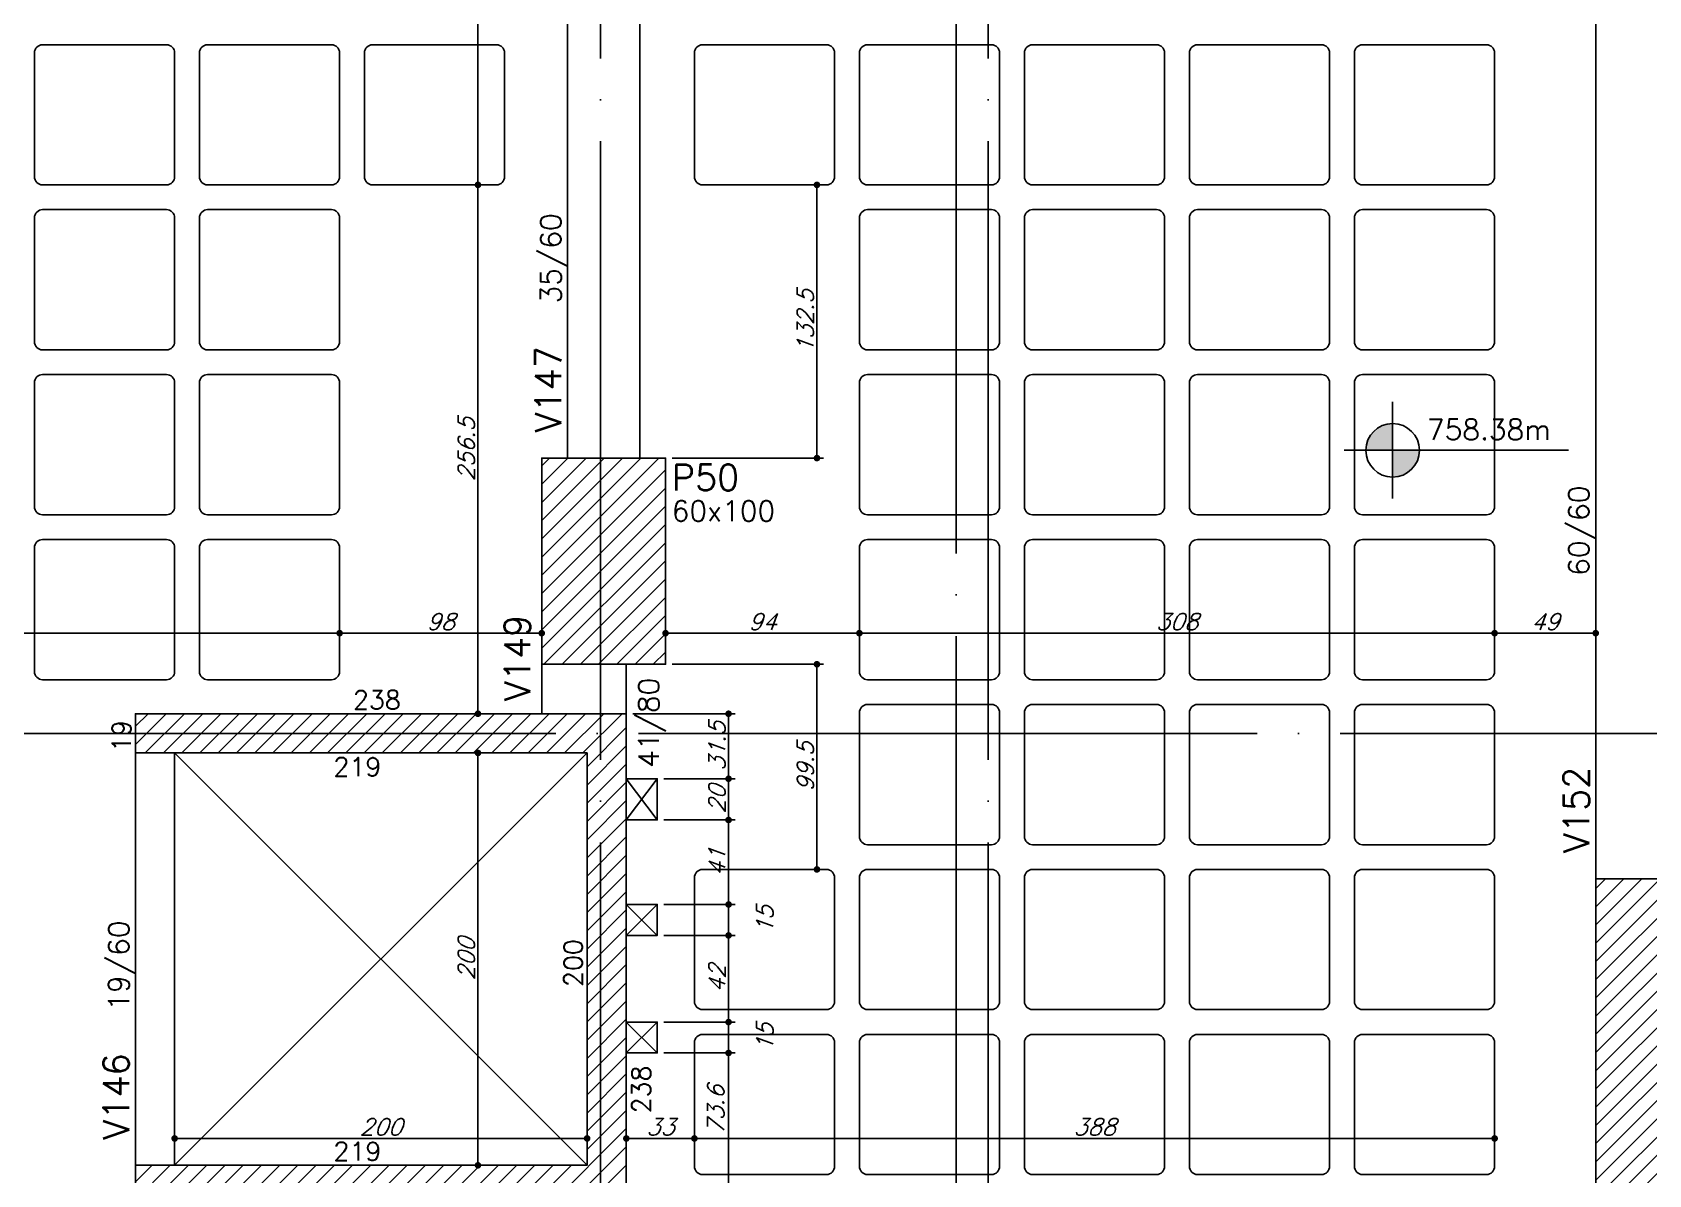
# Model space of a CAD drawing. Extents: x -4172 to 5482, y -2094 to 2406.
# Drawn here: x 1782 to 2566, y 660 to 1214 of the extents above; entities that cross this region are included whole.
import ezdxf
from ezdxf.enums import TextEntityAlignment as Align

# ---------------------------------------------------------------- set-up
doc = ezdxf.new("R2010")
doc.units = 0
doc.header["$LTSCALE"] = 50
doc.header["$MEASUREMENT"] = 0
doc.linetypes.add('EIXO', pattern=[6.8, 6, -0.4, 0, -0.4])
doc.layers.get('0').update_dxf_attribs({"linetype": 'CONTINUOUS'})
doc.layers.get('DEFPOINTS').update_dxf_attribs({"linetype": 'CONTINUOUS'})
for name, color, linetype in [('251', 5, 'CONTINUOUS'), ('F-COTAS', 106, 'CONTINUOUS'), ('F-COTAS-FUROS', 50, 'CONTINUOUS'), ('F-CUBETA', 1, 'CONTINUOUS'), ('F-EIXO', 12, 'EIXO'), ('F-NÍVEL-PLANTA', 2, 'CONTINUOUS'), ('F-PILARES-DIM', 172, 'CONTINUOUS'), ('F-PILARES-HACH', 174, 'CONTINUOUS'), ('F-PILARES-NOME', 170, 'CONTINUOUS'), ('F-PILARES-S', 170, 'CONTINUOUS'), ('F-TEXTO', 6, 'CONTINUOUS'), ('F-VIGAS', 3, 'CONTINUOUS'), ('F-VIGAS-DIM', 2, 'CONTINUOUS'), ('F-VIGAS-NOME', 4, 'CONTINUOUS'), ('F-VÃO', 1, 'CONTINUOUS')]:
    doc.layers.add(name, color=color, linetype=linetype)
doc.styles.add('CP-TEXT-INCL', font='romans.shx', dxfattribs={"oblique": 20})
doc.styles.add('MCP', font='romans.shx')
doc.styles.add('ROMANS', font='romans.shx')
doc.dimstyles.new('CP-COTAS-50', dxfattribs={"dimscale": 0.64, "dimtxt": 12.5, "dimasz": 5, "dimexe": 5, "dimexo": 5, "dimgap": 2.5, "dimtad": 1, "dimdec": 1, "dimdsep": 46, "dimtxsty": 'CP-TEXT-INCL', "dimblk1": 'DOT', "dimblk2": 'DOT', "dimsah": 1, "dimcen": 9, "dimclrd": 256, "dimclre": 256, "dimclrt": 256, "dimadec": 0, "dimazin": 0, "dimtfac": 1, "dimtdec": 1, "dimtmove": 2, "dimatfit": 3, "dimldrblk": 'DOT', "dimfxl": 0, "dimtolj": 1, "dimarcsym": 0})

# ---------------------------------------------------------------- blocks, each defined once
blk = doc.blocks.new('_VAONER063650636500869008690')
at = {"layer": '251', "color": 1}
for p, q in [((30, 34), (-30, 34)), ((-34, 30), (-34, -30)), ((34, -30), (34, 30)), ((-30, -34), (30, -34))]:
    blk.add_line(p, q, dxfattribs=at)
for centre, start, end in [((-30, 30), 90, 180), ((30, 30), 0, 90), ((-30, -30), 180, 270), ((30, -30), 270, 0)]:
    blk.add_arc(centre, 4, start, end, dxfattribs=at)
blk = doc.blocks.new('*U4')
at = {"layer": 'F-EIXO'}
blk.add_line((0, 0), (7197, 0), dxfattribs=at)
at = {"layer": 'F-TEXTO', "style": 'ROMANS'}
blk.add_attdef('EIXO', text='', height=17.5, dxfattribs=at).set_placement((-28.2072, 0), align=Align.MIDDLE_CENTER)
blk = doc.blocks.new('*U42')
at = {"layer": 'F-EIXO'}
blk.add_line((0, 0), (0, -3027.88), dxfattribs=at)
at = {"layer": 'F-TEXTO', "style": 'ROMANS'}
blk.add_attdef('EIXO', text='', height=17.5, rotation=360, dxfattribs=at).set_placement((0, 28.21), align=Align.MIDDLE_CENTER)
blk = doc.blocks.new('*U43')
at = {"layer": 'F-EIXO'}
blk.add_line((0, 0), (0, -3127.88), dxfattribs=at)
at = {"layer": 'F-TEXTO', "style": 'ROMANS'}
blk.add_attdef('EIXO', text='', height=17.5, rotation=360, dxfattribs=at).set_placement((0, 28.21), align=Align.MIDDLE_CENTER)
blk = doc.blocks.new('Nível - Planta')
at = {"layer": 'F-NÍVEL-PLANTA'}
h = blk.add_hatch(color=71, dxfattribs=at)
h.paths.add_polyline_path([(0, 0), (0, 0.26, 0.414214), (-0.26, 0)])
h.paths.add_polyline_path([(0.26, 0), (0, 0), (0, -0.26, 0.414214)])
for p, q in [((0, -0.469), (0, 0.469)), ((-0.469, 0), (1.704, 0))]:
    blk.add_line(p, q, dxfattribs=at)
blk.add_circle((0, 0), 0.26, dxfattribs=at)
at = {"layer": 'F-TEXTO', "color": 3, "style": 'MCP'}
blk.add_attdef('NÍVEL', (0.333, 0.102), '', height=0.2, dxfattribs=at)
blk = doc.blocks.new('*U179')
at = {"layer": 'F-VÃO'}
for p, q in [((0, 0), (15, 15)), ((0, 15), (15, 0))]:
    blk.add_line(p, q, dxfattribs=at)
at = {"layer": 'F-VÃO', "color": 3}
blk.add_lwpolyline([(0, 0), (15, 0), (15, 15), (0, 15)], close=True, dxfattribs=at)
blk = doc.blocks.new('*U171')
at = {"layer": 'F-VÃO'}
for p, q in [((0, 0), (15, 15)), ((0, 15), (15, 0))]:
    blk.add_line(p, q, dxfattribs=at)
at = {"layer": 'F-VÃO', "color": 3}
blk.add_lwpolyline([(0, 0), (15, 0), (15, 15), (0, 15)], close=True, dxfattribs=at)
blk = doc.blocks.new('*U139')
at = {"layer": 'F-VÃO'}
for p, q in [((0, 0), (15, 20)), ((0, 20), (15, 0))]:
    blk.add_line(p, q, dxfattribs=at)
at = {"layer": 'F-VÃO', "color": 3}
blk.add_lwpolyline([(0, 0), (15, 0), (15, 20), (0, 20)], close=True, dxfattribs=at)
blk = doc.blocks.new('_DOT')
at = {"color": 0, "linetype": 'ByBlock'}
blk.add_line((-0.5, 0), (-1, 0), dxfattribs=at)
at = {"color": 0, "linetype": 'ByBlock', "const_width": 0.5}
blk.add_lwpolyline([(-0.25, 0, 1), (0.25, 0, 1)], format="xyb", close=True, dxfattribs=at)
blk = doc.blocks.new('*D182')
at = {"layer": 'DEFPOINTS', "color": 0, "linetype": 'Continuous', "transparency": 16777216}
for p in [(2070, 883.5), (2085, 851.97), (2119.57, 851.97)]:
    blk.add_point(p, dxfattribs=at)
at = {"layer": 'F-COTAS-FUROS', "linetype": 'Continuous', "lineweight": -2, "transparency": 16777216}
for p, q in [((2073.2, 883.5), (2122.77, 883.5)), ((2119.57, 880.3), (2119.57, 855.17)), ((2088.2, 851.97), (2122.77, 851.97))]:
    blk.add_line(p, q, dxfattribs=at)
at = {"layer": 'F-COTAS-FUROS', "linetype": 'Continuous', "lineweight": -2, "transparency": 16777216, "xscale": 3.2, "yscale": 3.2, "zscale": 3.2}
for p, rotation in [((2119.57, 883.5), 90), ((2119.57, 851.97), 270)]:
    blk.add_blockref('_DOT', p, dxfattribs=dict(at, rotation=rotation))
at = {"layer": 'F-COTAS-FUROS', "linetype": 'Continuous', "transparency": 16777216, "insert": (2113.97, 867.74), "char_height": 8, "attachment_point": 5, "rotation": 90, "style": 'CP-TEXT-INCL'}
blk.add_mtext('\\A1;31.5', dxfattribs=at)
blk = doc.blocks.new('*D183')
at = {"layer": 'DEFPOINTS', "color": 0, "linetype": 'Continuous', "transparency": 16777216}
for p in [(2085, 851.97), (2085, 831.97), (2119.57, 831.97)]:
    blk.add_point(p, dxfattribs=at)
at = {"layer": 'F-COTAS-FUROS', "linetype": 'Continuous', "lineweight": -2, "transparency": 16777216}
for p, q in [((2088.2, 851.97), (2122.77, 851.97)), ((2119.57, 848.77), (2119.57, 835.17)), ((2088.2, 831.97), (2122.77, 831.97))]:
    blk.add_line(p, q, dxfattribs=at)
at = {"layer": 'F-COTAS-FUROS', "linetype": 'Continuous', "lineweight": -2, "transparency": 16777216, "xscale": 3.2, "yscale": 3.2, "zscale": 3.2}
for p, rotation in [((2119.57, 851.97), 90), ((2119.57, 831.97), 270)]:
    blk.add_blockref('_DOT', p, dxfattribs=dict(at, rotation=rotation))
at = {"layer": 'F-COTAS-FUROS', "linetype": 'Continuous', "transparency": 16777216, "insert": (2113.97, 841.97), "char_height": 8, "attachment_point": 5, "rotation": 90, "style": 'CP-TEXT-INCL'}
blk.add_mtext('\\A1;20', dxfattribs=at)
blk = doc.blocks.new('*D184')
at = {"layer": 'DEFPOINTS', "color": 0, "linetype": 'Continuous', "transparency": 16777216}
for p in [(2085, 831.97), (2085, 790.99), (2119.57, 790.99)]:
    blk.add_point(p, dxfattribs=at)
at = {"layer": 'F-COTAS-FUROS', "linetype": 'Continuous', "lineweight": -2, "transparency": 16777216}
for p, q in [((2088.2, 831.97), (2122.77, 831.97)), ((2119.57, 828.77), (2119.57, 794.19)), ((2088.2, 790.99), (2122.77, 790.99))]:
    blk.add_line(p, q, dxfattribs=at)
at = {"layer": 'F-COTAS-FUROS', "linetype": 'Continuous', "lineweight": -2, "transparency": 16777216, "xscale": 3.2, "yscale": 3.2, "zscale": 3.2}
for p, rotation in [((2119.57, 831.97), 90), ((2119.57, 790.99), 270)]:
    blk.add_blockref('_DOT', p, dxfattribs=dict(at, rotation=rotation))
at = {"layer": 'F-COTAS-FUROS', "linetype": 'Continuous', "transparency": 16777216, "insert": (2113.97, 811.48), "char_height": 8, "attachment_point": 5, "rotation": 90, "style": 'CP-TEXT-INCL'}
blk.add_mtext('\\A1;41', dxfattribs=at)
blk = doc.blocks.new('*D185')
at = {"layer": 'DEFPOINTS', "color": 0, "linetype": 'Continuous', "transparency": 16777216}
for p in [(2085, 790.99), (2085, 775.99), (2119.57, 775.99)]:
    blk.add_point(p, dxfattribs=at)
at = {"layer": 'F-COTAS-FUROS', "linetype": 'Continuous', "lineweight": -2, "transparency": 16777216}
for p, q in [((2088.2, 790.99), (2122.77, 790.99)), ((2119.57, 787.79), (2119.57, 779.19)), ((2088.2, 775.99), (2122.77, 775.99))]:
    blk.add_line(p, q, dxfattribs=at)
at = {"layer": 'F-COTAS-FUROS', "linetype": 'Continuous', "lineweight": -2, "transparency": 16777216, "xscale": 3.2, "yscale": 3.2, "zscale": 3.2}
for p, rotation in [((2119.57, 790.99), 90), ((2119.57, 775.99), 270)]:
    blk.add_blockref('_DOT', p, dxfattribs=dict(at, rotation=rotation))
at = {"layer": 'F-COTAS-FUROS', "linetype": 'Continuous', "transparency": 16777216, "insert": (2137.17, 783.49), "char_height": 8, "attachment_point": 5, "rotation": 90, "style": 'CP-TEXT-INCL'}
blk.add_mtext('\\A1;15', dxfattribs=at)
blk = doc.blocks.new('*D186')
at = {"layer": 'DEFPOINTS', "color": 0, "linetype": 'Continuous', "transparency": 16777216}
for p in [(2085, 775.99), (2084.97, 733.96), (2119.57, 733.96)]:
    blk.add_point(p, dxfattribs=at)
at = {"layer": 'F-COTAS-FUROS', "linetype": 'Continuous', "lineweight": -2, "transparency": 16777216}
for p, q in [((2088.2, 775.99), (2122.77, 775.99)), ((2119.57, 772.79), (2119.57, 737.16)), ((2088.17, 733.96), (2122.77, 733.96))]:
    blk.add_line(p, q, dxfattribs=at)
at = {"layer": 'F-COTAS-FUROS', "linetype": 'Continuous', "lineweight": -2, "transparency": 16777216, "xscale": 3.2, "yscale": 3.2, "zscale": 3.2}
for p, rotation in [((2119.57, 775.99), 90), ((2119.57, 733.96), 270)]:
    blk.add_blockref('_DOT', p, dxfattribs=dict(at, rotation=rotation))
at = {"layer": 'F-COTAS-FUROS', "linetype": 'Continuous', "transparency": 16777216, "insert": (2113.97, 754.98), "char_height": 8, "attachment_point": 5, "rotation": 90, "style": 'CP-TEXT-INCL'}
blk.add_mtext('\\A1;42', dxfattribs=at)
blk = doc.blocks.new('*D187')
at = {"layer": 'DEFPOINTS', "color": 0, "linetype": 'Continuous', "transparency": 16777216}
for p in [(2084.97, 733.96), (2085, 718.97), (2119.57, 718.97)]:
    blk.add_point(p, dxfattribs=at)
at = {"layer": 'F-COTAS-FUROS', "linetype": 'Continuous', "lineweight": -2, "transparency": 16777216}
for p, q in [((2088.17, 733.96), (2122.77, 733.96)), ((2119.57, 730.76), (2119.57, 722.17)), ((2088.2, 718.97), (2122.77, 718.97))]:
    blk.add_line(p, q, dxfattribs=at)
at = {"layer": 'F-COTAS-FUROS', "linetype": 'Continuous', "lineweight": -2, "transparency": 16777216, "xscale": 3.2, "yscale": 3.2, "zscale": 3.2}
for p, rotation in [((2119.57, 733.96), 90), ((2119.57, 718.97), 270)]:
    blk.add_blockref('_DOT', p, dxfattribs=dict(at, rotation=rotation))
at = {"layer": 'F-COTAS-FUROS', "linetype": 'Continuous', "transparency": 16777216, "insert": (2137.17, 726.46), "char_height": 8, "attachment_point": 5, "rotation": 90, "style": 'CP-TEXT-INCL'}
blk.add_mtext('\\A1;15', dxfattribs=at)
blk = doc.blocks.new('*D188')
at = {"layer": 'DEFPOINTS', "color": 0, "linetype": 'Continuous', "transparency": 16777216}
for p in [(2085, 718.97), (2070, 645.4), (2119.57, 645.4)]:
    blk.add_point(p, dxfattribs=at)
at = {"layer": 'F-COTAS-FUROS', "linetype": 'Continuous', "lineweight": -2, "transparency": 16777216}
for p, q in [((2088.2, 718.97), (2122.77, 718.97)), ((2119.57, 715.77), (2119.57, 648.6)), ((2073.2, 645.4), (2122.77, 645.4))]:
    blk.add_line(p, q, dxfattribs=at)
at = {"layer": 'F-COTAS-FUROS', "linetype": 'Continuous', "lineweight": -2, "transparency": 16777216, "xscale": 3.2, "yscale": 3.2, "zscale": 3.2}
for p, rotation in [((2119.57, 718.97), 90), ((2119.57, 645.4), 270)]:
    blk.add_blockref('_DOT', p, dxfattribs=dict(at, rotation=rotation))
at = {"layer": 'F-COTAS-FUROS', "linetype": 'Continuous', "transparency": 16777216, "insert": (2113.39, 691.37), "char_height": 8, "attachment_point": 5, "rotation": 90, "style": 'CP-TEXT-INCL'}
blk.add_mtext('\\A1;73.6', dxfattribs=at)
blk = doc.blocks.new('*D238')
at = {"layer": 'DEFPOINTS', "color": 0, "linetype": 'Continuous', "transparency": 16777216}
for p in [(2103, 683.26), (2491, 683.26), (2103, 677.52)]:
    blk.add_point(p, dxfattribs=at)
at = {"layer": 'F-COTAS', "linetype": 'Continuous', "lineweight": -2, "transparency": 16777216}
for p, q in [((2103, 680.06), (2103, 674.32)), ((2487.8, 677.52), (2106.2, 677.52)), ((2491, 680.06), (2491, 674.32))]:
    blk.add_line(p, q, dxfattribs=at)
at = {"layer": 'F-COTAS', "linetype": 'Continuous', "lineweight": -2, "transparency": 16777216, "xscale": 3.2, "yscale": 3.2, "zscale": 3.2, "rotation": 180}
blk.add_blockref('_DOT', (2103, 677.52), dxfattribs=at)
at = {"layer": 'F-COTAS', "linetype": 'Continuous', "lineweight": -2, "transparency": 16777216, "xscale": 3.2, "yscale": 3.2, "zscale": 3.2}
blk.add_blockref('_DOT', (2491, 677.52), dxfattribs=at)
at = {"layer": 'F-COTAS', "linetype": 'Continuous', "transparency": 16777216, "insert": (2297, 683.12), "char_height": 8, "attachment_point": 5, "style": 'CP-TEXT-INCL'}
blk.add_mtext('\\A1;388', dxfattribs=at)
blk = doc.blocks.new('*D239')
at = {"layer": 'DEFPOINTS', "color": 0, "linetype": 'Continuous', "transparency": 16777216}
for p in [(2103, 677.52), (2070, 668.05), (2103, 668.05)]:
    blk.add_point(p, dxfattribs=at)
at = {"layer": 'F-COTAS', "linetype": 'Continuous', "lineweight": -2, "transparency": 16777216}
for p, q in [((2070, 671.25), (2070, 680.72)), ((2073.2, 677.52), (2099.8, 677.52)), ((2103, 671.25), (2103, 680.72))]:
    blk.add_line(p, q, dxfattribs=at)
at = {"layer": 'F-COTAS', "linetype": 'Continuous', "lineweight": -2, "transparency": 16777216, "xscale": 3.2, "yscale": 3.2, "zscale": 3.2, "rotation": 180}
blk.add_blockref('_DOT', (2070, 677.52), dxfattribs=at)
at = {"layer": 'F-COTAS', "linetype": 'Continuous', "lineweight": -2, "transparency": 16777216, "xscale": 3.2, "yscale": 3.2, "zscale": 3.2}
blk.add_blockref('_DOT', (2103, 677.52), dxfattribs=at)
at = {"layer": 'F-COTAS', "linetype": 'Continuous', "transparency": 16777216, "insert": (2086.5, 683.12), "char_height": 8, "attachment_point": 5, "style": 'CP-TEXT-INCL'}
blk.add_mtext('\\A1;33', dxfattribs=at)
blk = doc.blocks.new('*D242')
at = {"layer": 'DEFPOINTS', "color": 0, "linetype": 'Continuous', "transparency": 16777216}
for p in [(1851, 692.19), (2051, 692.19), (2051, 677.52)]:
    blk.add_point(p, dxfattribs=at)
at = {"layer": 'F-COTAS', "linetype": 'Continuous', "lineweight": -2, "transparency": 16777216}
for p, q in [((1851, 688.99), (1851, 674.32)), ((2051, 688.99), (2051, 674.32)), ((1854.2, 677.52), (2047.8, 677.52))]:
    blk.add_line(p, q, dxfattribs=at)
at = {"layer": 'F-COTAS', "linetype": 'Continuous', "lineweight": -2, "transparency": 16777216, "xscale": 3.2, "yscale": 3.2, "zscale": 3.2, "rotation": 180}
blk.add_blockref('_DOT', (1851, 677.52), dxfattribs=at)
at = {"layer": 'F-COTAS', "linetype": 'Continuous', "lineweight": -2, "transparency": 16777216, "xscale": 3.2, "yscale": 3.2, "zscale": 3.2}
blk.add_blockref('_DOT', (2051, 677.52), dxfattribs=at)
at = {"layer": 'F-COTAS', "linetype": 'Continuous', "transparency": 16777216, "insert": (1951, 683.12), "char_height": 8, "attachment_point": 5, "style": 'CP-TEXT-INCL'}
blk.add_mtext('\\A1;200', dxfattribs=at)
blk = doc.blocks.new('*D254')
at = {"layer": 'DEFPOINTS', "color": 0, "linetype": 'Continuous', "transparency": 16777216}
for p in [(1931, 922.58), (1463, 908.72), (1931, 908.72)]:
    blk.add_point(p, dxfattribs=at)
at = {"layer": 'F-COTAS', "linetype": 'Continuous', "lineweight": -2, "transparency": 16777216}
for p, q in [((1463, 911.92), (1463, 925.78)), ((1931, 911.92), (1931, 925.78)), ((1466.2, 922.58), (1927.8, 922.58))]:
    blk.add_line(p, q, dxfattribs=at)
at = {"layer": 'F-COTAS', "linetype": 'Continuous', "lineweight": -2, "transparency": 16777216, "xscale": 3.2, "yscale": 3.2, "zscale": 3.2, "rotation": 180}
blk.add_blockref('_DOT', (1463, 922.58), dxfattribs=at)
at = {"layer": 'F-COTAS', "linetype": 'Continuous', "lineweight": -2, "transparency": 16777216, "xscale": 3.2, "yscale": 3.2, "zscale": 3.2}
blk.add_blockref('_DOT', (1931, 922.58), dxfattribs=at)
at = {"layer": 'F-COTAS', "linetype": 'Continuous', "transparency": 16777216, "insert": (1697, 928.18), "char_height": 8, "attachment_point": 5, "style": 'CP-TEXT-INCL'}
blk.add_mtext('\\A1;468', dxfattribs=at)
blk = doc.blocks.new('*D255')
at = {"layer": 'DEFPOINTS', "color": 0, "linetype": 'Continuous', "transparency": 16777216}
for p in [(1931, 918.85), (2029, 922.58), (2029, 918.85)]:
    blk.add_point(p, dxfattribs=at)
at = {"layer": 'F-COTAS', "linetype": 'Continuous', "lineweight": -2, "transparency": 16777216}
for p, q in [((1931, 922.05), (1931, 925.78)), ((2029, 922.05), (2029, 925.78)), ((1934.2, 922.58), (2025.8, 922.58))]:
    blk.add_line(p, q, dxfattribs=at)
at = {"layer": 'F-COTAS', "linetype": 'Continuous', "lineweight": -2, "transparency": 16777216, "xscale": 3.2, "yscale": 3.2, "zscale": 3.2, "rotation": 180}
blk.add_blockref('_DOT', (1931, 922.58), dxfattribs=at)
at = {"layer": 'F-COTAS', "linetype": 'Continuous', "lineweight": -2, "transparency": 16777216, "xscale": 3.2, "yscale": 3.2, "zscale": 3.2}
blk.add_blockref('_DOT', (2029, 922.58), dxfattribs=at)
at = {"layer": 'F-COTAS', "linetype": 'Continuous', "transparency": 16777216, "insert": (1980, 928.18), "char_height": 8, "attachment_point": 5, "style": 'CP-TEXT-INCL'}
blk.add_mtext('\\A1;98', dxfattribs=at)
blk = doc.blocks.new('*D256')
at = {"layer": 'DEFPOINTS', "color": 0, "linetype": 'Continuous', "transparency": 16777216}
for p in [(2183, 922.58), (2089, 916.54), (2183, 916.54)]:
    blk.add_point(p, dxfattribs=at)
at = {"layer": 'F-COTAS', "linetype": 'Continuous', "lineweight": -2, "transparency": 16777216}
for p, q in [((2089, 919.74), (2089, 925.78)), ((2183, 919.74), (2183, 925.78)), ((2092.2, 922.58), (2179.8, 922.58))]:
    blk.add_line(p, q, dxfattribs=at)
at = {"layer": 'F-COTAS', "linetype": 'Continuous', "lineweight": -2, "transparency": 16777216, "xscale": 3.2, "yscale": 3.2, "zscale": 3.2, "rotation": 180}
blk.add_blockref('_DOT', (2089, 922.58), dxfattribs=at)
at = {"layer": 'F-COTAS', "linetype": 'Continuous', "lineweight": -2, "transparency": 16777216, "xscale": 3.2, "yscale": 3.2, "zscale": 3.2}
blk.add_blockref('_DOT', (2183, 922.58), dxfattribs=at)
at = {"layer": 'F-COTAS', "linetype": 'Continuous', "transparency": 16777216, "insert": (2136, 928.18), "char_height": 8, "attachment_point": 5, "style": 'CP-TEXT-INCL'}
blk.add_mtext('\\A1;94', dxfattribs=at)
blk = doc.blocks.new('*D257')
at = {"layer": 'DEFPOINTS', "color": 0, "linetype": 'Continuous', "transparency": 16777216}
for p in [(2491, 922.58), (2183, 908.72), (2491, 908.72)]:
    blk.add_point(p, dxfattribs=at)
at = {"layer": 'F-COTAS', "linetype": 'Continuous', "lineweight": -2, "transparency": 16777216}
for p, q in [((2183, 911.92), (2183, 925.78)), ((2491, 911.92), (2491, 925.78)), ((2186.2, 922.58), (2487.8, 922.58))]:
    blk.add_line(p, q, dxfattribs=at)
at = {"layer": 'F-COTAS', "linetype": 'Continuous', "lineweight": -2, "transparency": 16777216, "xscale": 3.2, "yscale": 3.2, "zscale": 3.2, "rotation": 180}
blk.add_blockref('_DOT', (2183, 922.58), dxfattribs=at)
at = {"layer": 'F-COTAS', "linetype": 'Continuous', "lineweight": -2, "transparency": 16777216, "xscale": 3.2, "yscale": 3.2, "zscale": 3.2}
blk.add_blockref('_DOT', (2491, 922.58), dxfattribs=at)
at = {"layer": 'F-COTAS', "linetype": 'Continuous', "transparency": 16777216, "insert": (2337, 928.18), "char_height": 8, "attachment_point": 5, "style": 'CP-TEXT-INCL'}
blk.add_mtext('\\A1;308', dxfattribs=at)
blk = doc.blocks.new('*D258')
at = {"layer": 'DEFPOINTS', "color": 0, "linetype": 'Continuous', "transparency": 16777216}
for p in [(2540, 922.58), (2491, 916.4), (2540, 916.4)]:
    blk.add_point(p, dxfattribs=at)
at = {"layer": 'F-COTAS', "linetype": 'Continuous', "lineweight": -2, "transparency": 16777216}
for p, q in [((2491, 919.6), (2491, 925.78)), ((2540, 919.6), (2540, 925.78)), ((2494.2, 922.58), (2536.8, 922.58))]:
    blk.add_line(p, q, dxfattribs=at)
at = {"layer": 'F-COTAS', "linetype": 'Continuous', "lineweight": -2, "transparency": 16777216, "xscale": 3.2, "yscale": 3.2, "zscale": 3.2, "rotation": 180}
blk.add_blockref('_DOT', (2491, 922.58), dxfattribs=at)
at = {"layer": 'F-COTAS', "linetype": 'Continuous', "lineweight": -2, "transparency": 16777216, "xscale": 3.2, "yscale": 3.2, "zscale": 3.2}
blk.add_blockref('_DOT', (2540, 922.58), dxfattribs=at)
at = {"layer": 'F-COTAS', "linetype": 'Continuous', "transparency": 16777216, "insert": (2515.5, 928.18), "char_height": 8, "attachment_point": 5, "style": 'CP-TEXT-INCL'}
blk.add_mtext('\\A1;49', dxfattribs=at)
blk = doc.blocks.new('*D278')
at = {"layer": 'DEFPOINTS', "color": 0, "linetype": 'Continuous', "transparency": 16777216}
for p in [(1998.06, 864.5), (2009.03, 864.5), (2009.03, 664.5)]:
    blk.add_point(p, dxfattribs=at)
at = {"layer": 'F-COTAS', "linetype": 'Continuous', "lineweight": -2, "transparency": 16777216}
for p, q in [((2005.83, 864.5), (1994.86, 864.5)), ((1998.06, 667.7), (1998.06, 861.3)), ((2005.83, 664.5), (1994.86, 664.5))]:
    blk.add_line(p, q, dxfattribs=at)
at = {"layer": 'F-COTAS', "linetype": 'Continuous', "lineweight": -2, "transparency": 16777216, "xscale": 3.2, "yscale": 3.2, "zscale": 3.2}
for p, rotation in [((1998.06, 864.5), 90), ((1998.06, 664.5), 270)]:
    blk.add_blockref('_DOT', p, dxfattribs=dict(at, rotation=rotation))
at = {"layer": 'F-COTAS', "linetype": 'Continuous', "transparency": 16777216, "insert": (1992.46, 764.5), "char_height": 8, "attachment_point": 5, "rotation": 90, "style": 'CP-TEXT-INCL'}
blk.add_mtext('\\A1;200', dxfattribs=at)
blk = doc.blocks.new('*D279')
at = {"layer": 'DEFPOINTS', "color": 0, "linetype": 'Continuous', "transparency": 16777216}
for p in [(1998.06, 1140), (2005.92, 1140), (2005.92, 883.5)]:
    blk.add_point(p, dxfattribs=at)
at = {"layer": 'F-COTAS', "linetype": 'Continuous', "lineweight": -2, "transparency": 16777216}
for p, q in [((2002.72, 1140), (1994.86, 1140)), ((1998.06, 886.7), (1998.06, 1136.8)), ((2002.72, 883.5), (1994.86, 883.5))]:
    blk.add_line(p, q, dxfattribs=at)
at = {"layer": 'F-COTAS', "linetype": 'Continuous', "lineweight": -2, "transparency": 16777216, "xscale": 3.2, "yscale": 3.2, "zscale": 3.2}
for p, rotation in [((1998.06, 1140), 90), ((1998.06, 883.5), 270)]:
    blk.add_blockref('_DOT', p, dxfattribs=dict(at, rotation=rotation))
at = {"layer": 'F-COTAS', "linetype": 'Continuous', "transparency": 16777216, "insert": (1992.46, 1011.75), "char_height": 8, "attachment_point": 5, "rotation": 90, "style": 'CP-TEXT-INCL'}
blk.add_mtext('\\A1;256.5', dxfattribs=at)
blk = doc.blocks.new('*D280')
at = {"layer": 'DEFPOINTS', "color": 0, "linetype": 'Continuous', "transparency": 16777216}
for p in [(1984.56, 1448), (1998.06, 1448), (1984.56, 1140)]:
    blk.add_point(p, dxfattribs=at)
at = {"layer": 'F-COTAS', "linetype": 'Continuous', "lineweight": -2, "transparency": 16777216}
for p, q in [((1987.76, 1448), (2001.26, 1448)), ((1998.06, 1143.2), (1998.06, 1444.8)), ((1987.76, 1140), (2001.26, 1140))]:
    blk.add_line(p, q, dxfattribs=at)
at = {"layer": 'F-COTAS', "linetype": 'Continuous', "lineweight": -2, "transparency": 16777216, "xscale": 3.2, "yscale": 3.2, "zscale": 3.2}
for p, rotation in [((1998.06, 1448), 90), ((1998.06, 1140), 270)]:
    blk.add_blockref('_DOT', p, dxfattribs=dict(at, rotation=rotation))
at = {"layer": 'F-COTAS', "linetype": 'Continuous', "transparency": 16777216, "insert": (1992.46, 1294), "char_height": 8, "attachment_point": 5, "rotation": 90, "style": 'CP-TEXT-INCL'}
blk.add_mtext('\\A1;308', dxfattribs=at)
blk = doc.blocks.new('*D281')
at = {"layer": 'DEFPOINTS', "color": 0, "linetype": 'Continuous', "transparency": 16777216}
for p in [(2137, 1140), (2162.42, 1140), (2089, 1007.5)]:
    blk.add_point(p, dxfattribs=at)
at = {"layer": 'F-COTAS', "linetype": 'Continuous', "lineweight": -2, "transparency": 16777216}
for p, q in [((2140.2, 1140), (2165.62, 1140)), ((2162.42, 1010.7), (2162.42, 1136.8)), ((2092.2, 1007.5), (2165.62, 1007.5))]:
    blk.add_line(p, q, dxfattribs=at)
at = {"layer": 'F-COTAS', "linetype": 'Continuous', "lineweight": -2, "transparency": 16777216, "xscale": 3.2, "yscale": 3.2, "zscale": 3.2}
for p, rotation in [((2162.42, 1140), 90), ((2162.42, 1007.5), 270)]:
    blk.add_blockref('_DOT', p, dxfattribs=dict(at, rotation=rotation))
at = {"layer": 'F-COTAS', "linetype": 'Continuous', "transparency": 16777216, "insert": (2156.82, 1073.75), "char_height": 8, "attachment_point": 5, "rotation": 90, "style": 'CP-TEXT-INCL'}
blk.add_mtext('\\A1;132.5', dxfattribs=at)
blk = doc.blocks.new('*D282')
at = {"layer": 'DEFPOINTS', "color": 0, "linetype": 'Continuous', "transparency": 16777216}
for p in [(2089, 907.5), (2137, 808), (2162.42, 808)]:
    blk.add_point(p, dxfattribs=at)
at = {"layer": 'F-COTAS', "linetype": 'Continuous', "lineweight": -2, "transparency": 16777216}
for p, q in [((2092.2, 907.5), (2165.62, 907.5)), ((2162.42, 904.3), (2162.42, 811.2)), ((2140.2, 808), (2165.62, 808))]:
    blk.add_line(p, q, dxfattribs=at)
at = {"layer": 'F-COTAS', "linetype": 'Continuous', "lineweight": -2, "transparency": 16777216, "xscale": 3.2, "yscale": 3.2, "zscale": 3.2}
for p, rotation in [((2162.42, 907.5), 90), ((2162.42, 808), 270)]:
    blk.add_blockref('_DOT', p, dxfattribs=dict(at, rotation=rotation))
at = {"layer": 'F-COTAS', "linetype": 'Continuous', "transparency": 16777216, "insert": (2156.82, 857.75), "char_height": 8, "attachment_point": 5, "rotation": 90, "style": 'CP-TEXT-INCL'}
blk.add_mtext('\\A1;99.5', dxfattribs=at)

msp = doc.modelspace()

# ---------------------------------------------------------------- hatches: boundary and pattern name
at = {"layer": 'F-PILARES-HACH', "linetype": 'Continuous'}
h = msp.add_hatch(dxfattribs=at)
h.set_pattern_fill('ANSI31', color=256, scale=50, style=0)
h.paths.add_polyline_path([(2029, 907.5), (2089, 907.5), (2089, 1007.5), (2029, 1007.5)], flags=16)
h = msp.add_hatch(dxfattribs=at)
h.set_pattern_fill('ANSI31', color=256, scale=50, style=0)
h.paths.add_polyline_path([(2070, 645.5), (2070, 883.5), (1832, 883.5), (1832, 864.5), (2051, 864.5), (2051, 664.5), (1832, 664.5), (1832, 645.5)], flags=16)
h = msp.add_hatch(dxfattribs=at)
h.set_pattern_fill('ANSI31', color=256, scale=50, style=0)
h.paths.add_polyline_path([(2540, 474.5), (2600, 474.5), (2600, 803.5), (2540, 803.5)], flags=16)

# ---------------------------------------------------------------- linework, layer by layer
at = {"layer": 'F-PILARES-S', "linetype": 'Continuous'}
for points in [[(2029, 907.5), (2089, 907.5), (2089, 1007.5), (2029, 1007.5), (2029, 907.5)], [(2070, 645.5), (2070, 883.5), (1832, 883.5), (1832, 864.5), (2051, 864.5), (2051, 664.5), (1832, 664.5), (1832, 645.5), (2070, 645.5)], [(2540, 474.5), (2600, 474.5), (2600, 803.5), (2540, 803.5), (2540, 474.5)]]:
    msp.add_lwpolyline(points, dxfattribs=at)
at = {"layer": 'F-VIGAS'}
for points in [[(2041.5, 1499.5), (2041.5, 1007.5)], [(2076.5, 1007.5), (2076.5, 1499.5)], [(2540, 1499.5), (2540, 803.5)], [(2029, 907.5), (2029, 883.5)], [(2070, 883.5), (2070, 907.5)], [(1832, 864.5), (1832, 664.5)], [(1851, 664.5), (1851, 864.5)]]:
    msp.add_lwpolyline(points, dxfattribs=at)
at = {"layer": 'F-VÃO'}
for p, q in [((1851, 664.5), (2051, 864.5)), ((1851, 864.5), (2051, 664.5))]:
    msp.add_line(p, q, dxfattribs=at)

# ---------------------------------------------------------------- block references
at = {"layer": 'F-CUBETA'}
for p in [(1817, 1174), (1897, 1174), (1977, 1174), (2137, 1174), (2217, 1174), (2297, 1174), (2377, 1174), (2457, 1174), (1817, 1094), (1897, 1094), (2217, 1094), (2297, 1094), (2377, 1094), (2457, 1094), (1817, 1014), (1897, 1014), (2217, 1014), (2297, 1014), (2377, 1014), (2457, 1014), (1817, 934), (1897, 934), (2217, 934), (2297, 934), (2377, 934), (2457, 934), (2217, 854), (2297, 854), (2377, 854), (2457, 854), (2137, 774), (2217, 774), (2297, 774), (2377, 774), (2457, 774), (2137, 694), (2217, 694), (2297, 694), (2377, 694), (2457, 694)]:
    msp.add_blockref('_VAONER063650636500869008690', p, dxfattribs=at)
at = {"layer": 'F-EIXO', "linetype": 'Continuous'}
for name, p in [('*U43', (2230, 1941.357)), ('*U42', (2057.5, 1841.357)), ('*U42', (2245.5, 1841.357)), ('*U4', (-3705.761, 874))]:
    msp.add_blockref(name, p, dxfattribs=at)
at = {"layer": 'F-NÍVEL-PLANTA', "linetype": 'Continuous', "xscale": 50, "yscale": 50, "zscale": 50}
msp.add_blockref('Nível - Planta', (2441.541, 1011.271), dxfattribs=at).add_auto_attribs({'NÍVEL': '758.38m'})
at = {"layer": 'F-VÃO', "linetype": 'Continuous'}
for name, p in [('*U139', (2070, 831.971)), ('*U171', (2070, 775.994)), ('*U179', (2070, 718.965))]:
    msp.add_blockref(name, p, dxfattribs=at)

# ---------------------------------------------------------------- texts
at = {"layer": 'F-PILARES-DIM', "linetype": 'Continuous', "style": 'MCP'}
for s, height, p in [('60x100', 10, (2092.034, 976.832)), ('238', 9, (1937.5, 885.75)), ('219', 9, (1928, 853.25)), ('219', 9, (1928, 666.75))]:
    msp.add_text(s, height=height, dxfattribs=at).set_placement(p)
for s, p in [('19', (1829.75, 865)), ('200', (2048.75, 751)), ('238', (2081.735, 689.714))]:
    msp.add_text(s, height=9, rotation=90, dxfattribs=at).set_placement(p)
at = {"layer": 'F-PILARES-NOME', "linetype": 'Continuous', "style": 'MCP'}
msp.add_text('P50', height=12.5, dxfattribs=at).set_placement((2092.034, 991.832))
at = {"layer": 'F-VIGAS-DIM', "linetype": 'Continuous', "style": 'MCP'}
for s, p in [('35/60', (2038.375, 1082.5)), ('60/60', (2536.875, 950.425)), ('41/80', (2085.833, 857.276)), ('19/60', (1828.875, 739.5))]:
    msp.add_text(s, height=10, rotation=90, dxfattribs=at).set_placement(p)
at = {"layer": 'F-VIGAS-NOME', "linetype": 'Continuous', "style": 'MCP'}
for s, p in [('V147', (2038.375, 1020)), ('V149', (2023.383, 889.71)), ('V152', (2536.875, 816)), ('V146', (1828.875, 677))]:
    msp.add_text(s, height=12.5, rotation=90, dxfattribs=at).set_placement(p)

# ---------------------------------------------------------------- dimensions: what is measured, and where the dimension line sits
at = {"layer": 'F-COTAS', "linetype": 'Continuous'}
for base, p1, p2, picture, middle in [((1998.056, 1448), (1984.563, 1140), (1984.563, 1448), '*D280', (1992.456, 1294)), ((1998.056, 1140), (2005.924, 883.5), (2005.924, 1140), '*D279', (1992.456, 1011.75)), ((2162.42, 1140), (2089, 1007.5), (2137, 1140), '*D281', (2156.82, 1073.75)), ((2162.42, 808), (2089, 907.5), (2137, 808), '*D282', (2156.82, 857.75)), ((1998.056, 864.5), (2009.029, 664.5), (2009.029, 864.5), '*D278', (1992.456, 764.5))]:
    dim = msp.add_linear_dim(base=base, p1=p1, p2=p2, angle=90, dimstyle='CP-COTAS-50', override={"dimfxl": 7.5}, dxfattribs=at)
    dim.commit()
    dim.dimension.update_dxf_attribs({"geometry": picture, "text_midpoint": middle})
for base, p1, p2, picture, middle in [((1931, 922.58), (1463, 908.721), (1931, 908.721), '*D254', (1697, 928.18)), ((2029, 922.58), (1931, 918.85), (2029, 918.85), '*D255', (1980, 928.18)), ((2183, 922.58), (2089, 916.545), (2183, 916.545), '*D256', (2136, 928.18)), ((2491, 922.58), (2183, 908.721), (2491, 908.721), '*D257', (2337, 928.18)), ((2540, 922.58), (2491, 916.399), (2540, 916.399), '*D258', (2515.5, 928.18)), ((2051, 677.521), (1851, 692.187), (2051, 692.187), '*D242', (1951, 683.121)), ((2103, 677.521), (2070, 668.051), (2103, 668.051), '*D239', (2086.5, 683.121)), ((2103, 677.521), (2491, 683.264), (2103, 683.264), '*D238', (2297, 683.121))]:
    dim = msp.add_linear_dim(base=base, p1=p1, p2=p2, dimstyle='CP-COTAS-50', override={"dimfxl": 7.5}, dxfattribs=at)
    dim.commit()
    dim.dimension.update_dxf_attribs({"geometry": picture, "text_midpoint": middle})
at = {"layer": 'F-COTAS-FUROS', "linetype": 'Continuous'}
for base, p1, p2, picture, middle in [((2119.57, 851.971), (2070, 883.5), (2084.996, 851.971), '*D182', (2113.97, 867.735)), ((2119.57, 831.971), (2084.996, 851.971), (2084.996, 831.971), '*D183', (2113.97, 841.971)), ((2119.57, 790.991), (2084.996, 831.971), (2084.996, 790.991), '*D184', (2113.97, 811.481)), ((2119.57, 775.994), (2084.996, 790.991), (2084.996, 775.994), '*D185', (2137.17, 783.493)), ((2119.57, 733.963), (2084.996, 775.994), (2084.972, 733.963), '*D186', (2113.97, 754.978)), ((2119.57, 718.965), (2084.972, 733.963), (2085, 718.965), '*D187', (2137.17, 726.464))]:
    dim = msp.add_linear_dim(base=base, p1=p1, p2=p2, angle=90, dimstyle='CP-COTAS-50', override={"dimfxl": 7.5}, dxfattribs=at)
    dim.commit()
    dim.dimension.update_dxf_attribs({"geometry": picture, "text_midpoint": middle})
dim = msp.add_linear_dim(base=(2119.57, 645.4), p1=(2085, 718.965), p2=(2070, 645.4), angle=90, dimstyle='CP-COTAS-50', override={"dimfxl": 7.5}, dxfattribs=at)
dim.commit()
dim.dimension.update_dxf_attribs({"geometry": '*D188', "text_midpoint": (2113.395, 691.366), "dimtype": 160})

doc.saveas('drawing.dxf')
